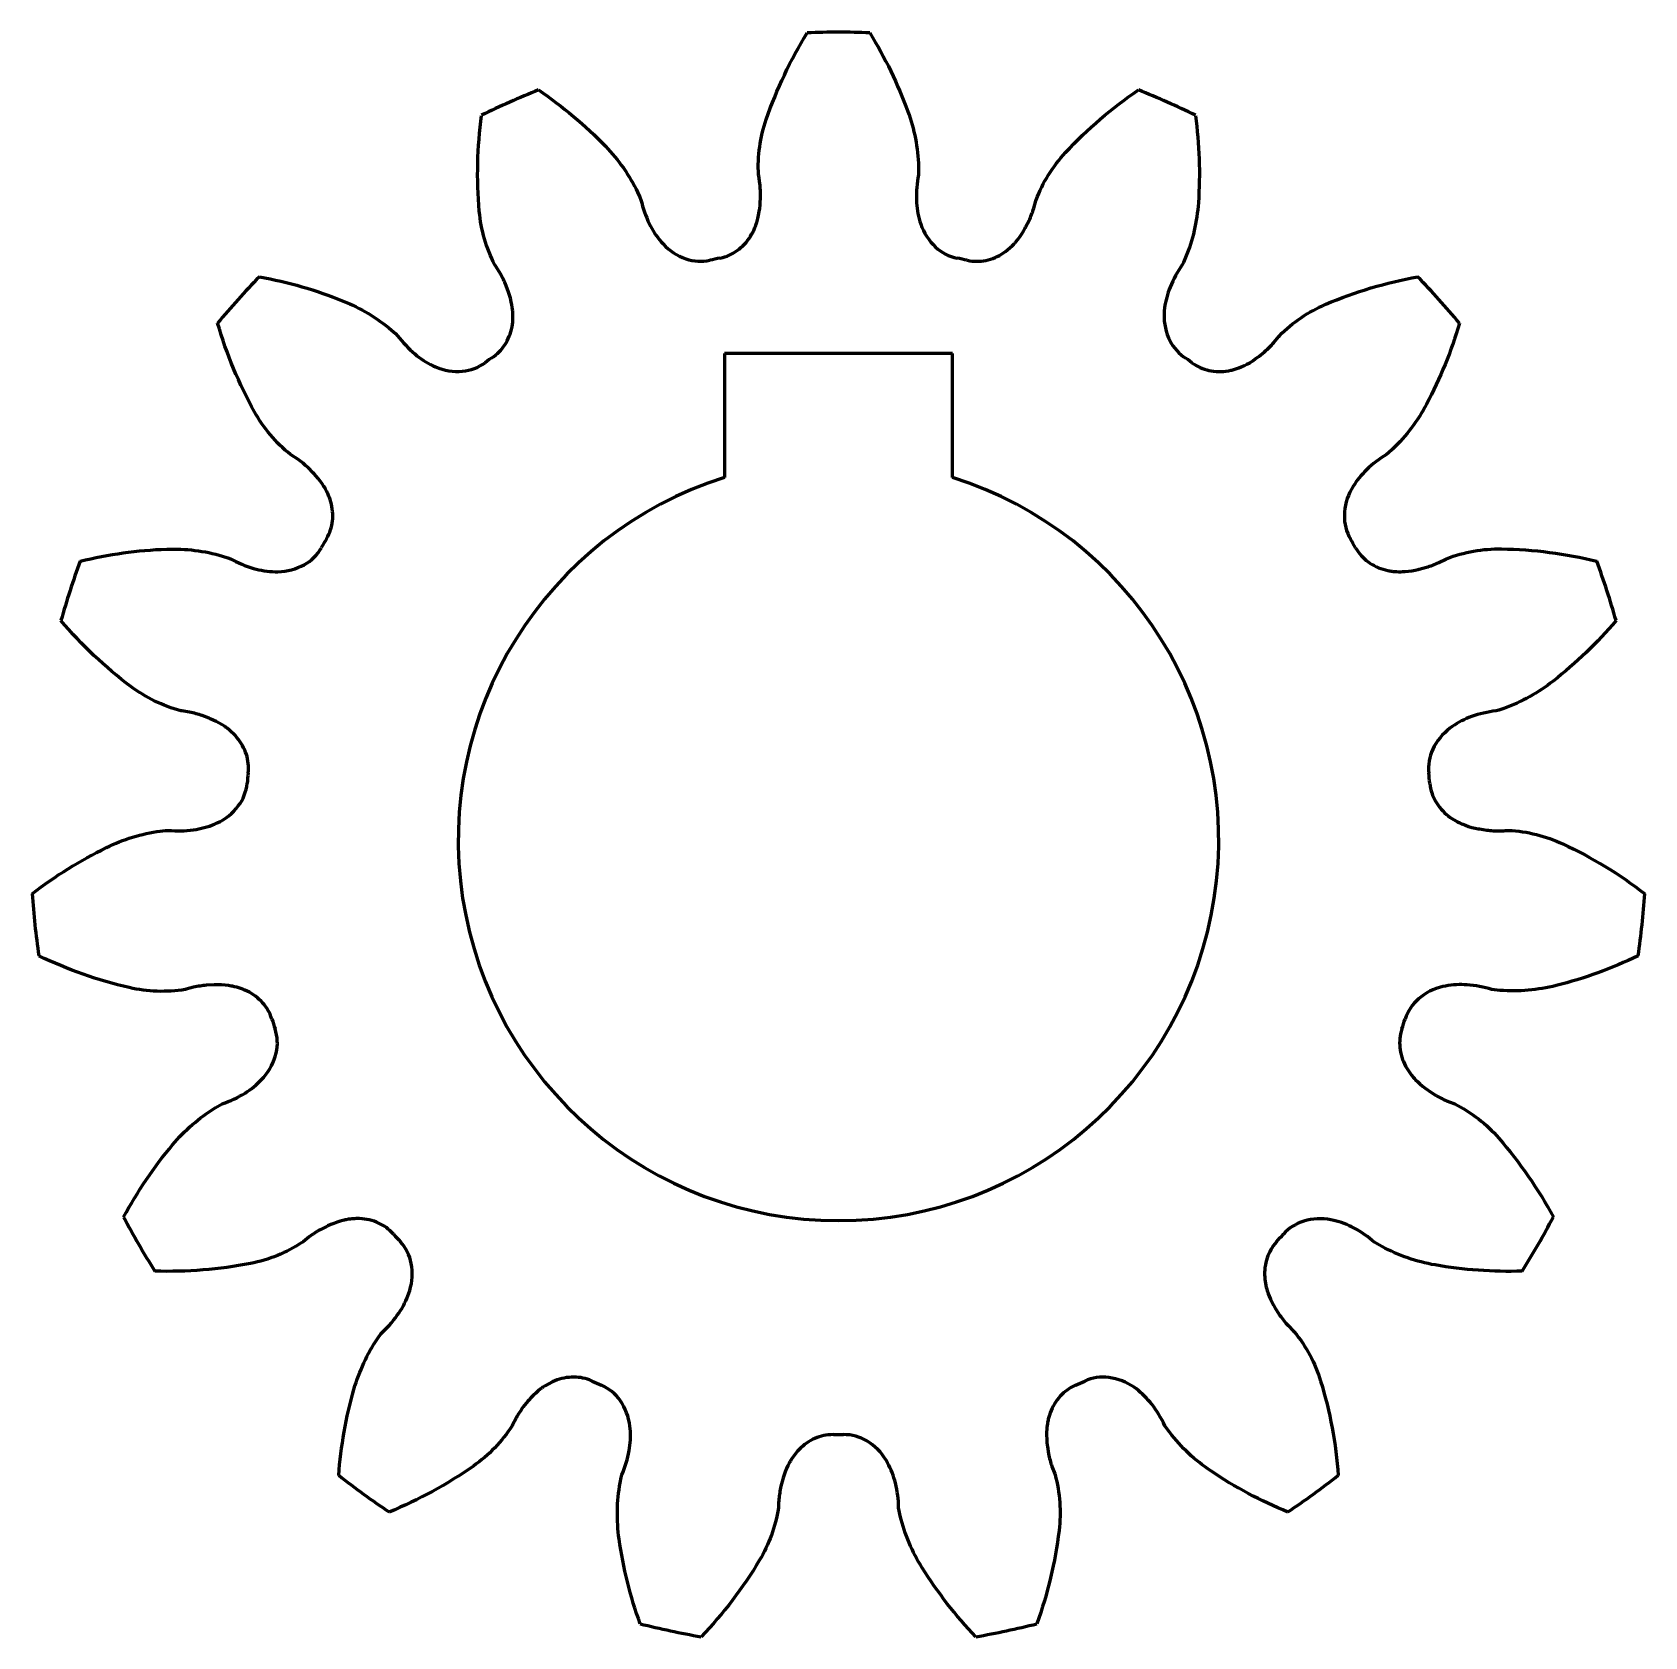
# Model space of a CAD drawing. Header units: millimetres. Extents: x 61.7 to 82.9, y 207 to 228.1.
import ezdxf

# ---------------------------------------------------------------- set-up
doc = ezdxf.new("R2010")
doc.units = ezdxf.units.MM
doc.linetypes.add('K5LT_BASIC', pattern=[0])
doc.layers.add('Системный слой', color=7, linetype='Continuous')

msp = doc.modelspace()

# ---------------------------------------------------------------- linework, layer by layer
at = {"layer": 'Системный слой', "color": 150, "linetype": 'K5LT_BASIC', "lineweight": 60}
for p, q in [((70.833, 223.919), (70.833, 222.288)), ((73.833, 223.919), (70.833, 223.919)), ((73.833, 222.288), (73.833, 223.919))]:
    msp.add_line(p, q, dxfattribs=at)
for points in [[(71.281, 226.268, -0.096764), (71.383, 226.996, -0.056024), (71.923, 228.136)], [(72.743, 228.136, -0.051149), (73.245, 227.103, -0.079615), (73.386, 226.376), (73.386, 226.305), (73.385, 226.268)], [(68.389, 227.385, -0.051149), (69.268, 226.645, -0.079615), (69.692, 226.039), (69.721, 225.974), (69.735, 225.939)], [(74.931, 225.939, -0.096764), (75.319, 226.563, -0.056024), (76.277, 227.385)], [(67.814, 225.084, -0.096764), (67.61, 225.79, -0.056024), (67.64, 227.051)], [(77.026, 227.051, -0.051149), (77.065, 225.903, -0.079615), (76.898, 225.182), (76.869, 225.117), (76.852, 225.084)], [(70.774, 225.174), (70.811, 225.183, 0.102686), (71.025, 225.291, 0.09582), (71.191, 225.487, 0.017892), (71.218, 225.538, 0.018436), (71.24, 225.589), (71.251, 225.62), (71.255, 225.633), (71.258, 225.642), (71.264, 225.662), (71.274, 225.696), (71.283, 225.739), (71.292, 225.785), (71.297, 225.827), (71.302, 225.869), (71.303, 225.884), (71.308, 225.982, 0.01602), (71.306, 226.068, 0.015816), (71.299, 226.155), (71.284, 226.255), (71.281, 226.268)], [(73.385, 226.268, 0.056232), (73.358, 225.938, 0.065197), (73.404, 225.657), (73.415, 225.621, 0.122877), (73.609, 225.32, 0.138581), (73.892, 225.174)], [(69.735, 225.939, 0.056232), (69.845, 225.627, 0.065197), (70.001, 225.388), (70.026, 225.36, 0.122877), (70.325, 225.165, 0.138581), (70.643, 225.146)], [(74.023, 225.146), (74.06, 225.139, 0.102686), (74.3, 225.151, 0.09582), (74.531, 225.262), (74.616, 225.336), (74.639, 225.359), (74.649, 225.37), (74.655, 225.377), (74.669, 225.393), (74.692, 225.42), (74.718, 225.455), (74.744, 225.494), (74.766, 225.53), (74.787, 225.567), (74.794, 225.579), (74.839, 225.667, 0.01602), (74.872, 225.747, 0.015816), (74.901, 225.829), (74.928, 225.927), (74.931, 225.939)], [(67.795, 223.878), (67.826, 223.901, 0.102686), (67.977, 224.087, 0.09582), (68.049, 224.333, 0.017892), (68.052, 224.391, 0.018436), (68.052, 224.446), (68.049, 224.479), (68.048, 224.493), (68.047, 224.503), (68.044, 224.523), (68.039, 224.558), (68.031, 224.601), (68.019, 224.647), (68.007, 224.687), (67.994, 224.727), (67.99, 224.741), (67.954, 224.833, 0.01602), (67.918, 224.911, 0.015816), (67.876, 224.988), (67.821, 225.073), (67.814, 225.084)], [(76.852, 225.084, 0.056232), (76.694, 224.794, 0.065197), (76.621, 224.518), (76.617, 224.48, 0.122877), (76.672, 224.127, 0.138581), (76.871, 223.878)], [(64.718, 224.928, -0.051149), (65.821, 224.61, -0.079615), (66.455, 224.228), (66.508, 224.181), (66.535, 224.154)], [(78.131, 224.154, -0.096764), (78.74, 224.567, -0.056024), (79.949, 224.928)], [(65.127, 222.591, -0.096764), (64.654, 223.154, -0.056024), (64.169, 224.318)], [(66.535, 224.154, 0.056232), (66.762, 223.914, 0.065197), (67.002, 223.759), (67.036, 223.744, 0.122877), (67.389, 223.687, 0.138581), (67.687, 223.799)], [(76.979, 223.799), (77.011, 223.778, 0.102686), (77.234, 223.692, 0.09582), (77.491, 223.699, 0.017892), (77.546, 223.713, 0.018436), (77.599, 223.731), (77.629, 223.744), (77.642, 223.749), (77.651, 223.753), (77.67, 223.762), (77.702, 223.778), (77.74, 223.799), (77.78, 223.824), (77.814, 223.848), (77.848, 223.873), (77.86, 223.881), (77.936, 223.944, 0.01602), (77.999, 224.002, 0.015816), (78.059, 224.066), (78.124, 224.144), (78.131, 224.154)], [(80.498, 224.318, -0.051149), (80.066, 223.254, -0.079615), (79.62, 222.663), (79.567, 222.615), (79.539, 222.591)], [(65.601, 221.483), (65.619, 221.516, 0.102686), (65.682, 221.748, 0.09582), (65.648, 222.002, 0.017892), (65.627, 222.055, 0.018436), (65.604, 222.106), (65.589, 222.135), (65.582, 222.147), (65.577, 222.156), (65.566, 222.173), (65.547, 222.203), (65.522, 222.239), (65.493, 222.276), (65.466, 222.308), (65.437, 222.34), (65.427, 222.35), (65.358, 222.42, 0.01602), (65.293, 222.476, 0.015816), (65.223, 222.529), (65.139, 222.585), (65.127, 222.591)], [(79.539, 222.591, 0.056232), (79.276, 222.391, 0.065197), (79.097, 222.168), (79.078, 222.136, 0.122877), (78.985, 221.791, 0.138581), (79.065, 221.483)], [(64.337, 221.222, 0.056232), (64.642, 221.095, 0.065197), (64.924, 221.051), (64.962, 221.051, 0.122877), (65.307, 221.143, 0.138581), (65.534, 221.367)], [(79.132, 221.367), (79.152, 221.334, 0.102686), (79.321, 221.164, 0.09582), (79.558, 221.067, 0.017892), (79.615, 221.057, 0.018436), (79.67, 221.052), (79.703, 221.051), (79.717, 221.051), (79.727, 221.051), (79.748, 221.052), (79.783, 221.053), (79.827, 221.057), (79.873, 221.064), (79.915, 221.071), (79.956, 221.08), (79.97, 221.083), (80.065, 221.109, 0.01602), (80.147, 221.137, 0.015816), (80.227, 221.171), (80.318, 221.216), (80.329, 221.222)], [(62.362, 221.19, -0.051149), (63.5, 221.348, -0.079615), (64.234, 221.257), (64.302, 221.235), (64.337, 221.222)], [(80.329, 221.222, -0.096764), (81.053, 221.351, -0.056024), (82.304, 221.19)], [(63.687, 219.222, -0.096764), (63.026, 219.543, -0.056024), (62.109, 220.409)], [(82.557, 220.409, -0.051149), (81.73, 219.613, -0.079615), (81.083, 219.254), (81.015, 219.232), (80.979, 219.222)], [(64.571, 218.402), (64.574, 218.44, 0.102686), (64.537, 218.677, 0.09582), (64.402, 218.895), (64.32, 218.972), (64.294, 218.993), (64.283, 219.001), (64.275, 219.007), (64.258, 219.019), (64.228, 219.038), (64.191, 219.06), (64.149, 219.083), (64.111, 219.101), (64.073, 219.118), (64.059, 219.124), (63.967, 219.159, 0.01602), (63.885, 219.184, 0.015816), (63.8, 219.204), (63.7, 219.221), (63.687, 219.222)], [(80.979, 219.222, 0.056232), (80.657, 219.146, 0.065197), (80.404, 219.015), (80.373, 218.993, 0.122877), (80.147, 218.716, 0.138581), (80.096, 218.402)], [(63.522, 217.65, 0.056232), (63.852, 217.658, 0.065197), (64.128, 217.733), (64.162, 217.748, 0.122877), (64.441, 217.972, 0.138581), (64.557, 218.269)], [(80.11, 218.269), (80.114, 218.231, 0.102686), (80.2, 218.007, 0.09582), (80.377, 217.821), (80.473, 217.763), (80.503, 217.748), (80.516, 217.742), (80.525, 217.738), (80.544, 217.73), (80.577, 217.717), (80.618, 217.703), (80.663, 217.69), (80.704, 217.68), (80.745, 217.672), (80.76, 217.669), (80.857, 217.654, 0.01602), (80.943, 217.646, 0.015816), (81.03, 217.644, 0.00894), (81.081, 217.646, 0.008812), (81.131, 217.649), (81.144, 217.65)], [(61.731, 216.817, -0.051149), (62.706, 217.424, -0.079615), (63.414, 217.64), (63.485, 217.647), (63.522, 217.65)], [(81.144, 217.65, -0.096764), (81.858, 217.473, -0.056024), (82.935, 216.817)], [(63.742, 215.558, -0.096764), (63.007, 215.583, -0.056024), (61.817, 216.001)], [(82.849, 216.001, -0.051149), (81.77, 215.61, -0.079615), (81.032, 215.546), (80.961, 215.553), (80.924, 215.558)], [(64.883, 215.168), (64.87, 215.204, 0.102686), (64.74, 215.405, 0.09582), (64.528, 215.55, 0.017892), (64.475, 215.571, 0.018436), (64.422, 215.587), (64.39, 215.595), (64.376, 215.598), (64.366, 215.601), (64.346, 215.604), (64.311, 215.61), (64.268, 215.615), (64.22, 215.619), (64.178, 215.62), (64.136, 215.62), (64.122, 215.62), (64.023, 215.614, 0.01602), (63.938, 215.604, 0.015816), (63.852, 215.587), (63.754, 215.562), (63.742, 215.558)], [(80.924, 215.558, 0.056232), (80.6, 215.619, 0.065197), (80.315, 215.603), (80.278, 215.596, 0.122877), (79.959, 215.434, 0.138581), (79.784, 215.168)], [(64.23, 214.055, 0.056232), (64.529, 214.196, 0.065197), (64.75, 214.377), (64.775, 214.404, 0.122877), (64.939, 214.723, 0.138581), (64.924, 215.041)], [(79.742, 215.041), (79.731, 215.004, 0.102686), (79.719, 214.765, 0.09582), (79.805, 214.523), (79.869, 214.431), (79.89, 214.405), (79.899, 214.395), (79.906, 214.388), (79.92, 214.372), (79.945, 214.347), (79.977, 214.318), (80.013, 214.287), (80.046, 214.261), (80.08, 214.237), (80.093, 214.228), (80.175, 214.175, 0.01602), (80.251, 214.133, 0.015816), (80.33, 214.096), (80.424, 214.059), (80.436, 214.055)], [(62.933, 212.565, -0.051149), (63.577, 213.516, -0.079615), (64.136, 214.002), (64.197, 214.037), (64.23, 214.055)], [(80.436, 214.055, -0.096764), (81.016, 213.603, -0.056024), (81.733, 212.565)], [(66.483, 212.341), (66.456, 212.369, 0.102686), (66.256, 212.499, 0.09582), (66.003, 212.546, 0.017892), (65.946, 212.543, 0.018436), (65.891, 212.537), (65.858, 212.531), (65.845, 212.528), (65.835, 212.526), (65.815, 212.521), (65.781, 212.512), (65.739, 212.499), (65.695, 212.483), (65.656, 212.467), (65.617, 212.45), (65.604, 212.444), (65.516, 212.399, 0.01602), (65.442, 212.355, 0.015816), (65.371, 212.305), (65.292, 212.242), (65.282, 212.233)], [(79.384, 212.233, 0.056232), (79.112, 212.421, 0.065197), (78.846, 212.523), (78.809, 212.531, 0.122877), (78.452, 212.513, 0.138581), (78.184, 212.341)], [(65.282, 212.233, -0.096764), (64.601, 211.957, -0.056024), (63.344, 211.855)], [(66.34, 211.058, 0.056232), (66.555, 211.309, 0.065197), (66.684, 211.564), (66.695, 211.6, 0.122877), (66.715, 211.957, 0.138581), (66.572, 212.241)], [(78.094, 212.241), (78.069, 212.212, 0.102686), (77.96, 211.999, 0.09582), (77.94, 211.743, 0.017892), (77.949, 211.687, 0.018436), (77.961, 211.633), (77.97, 211.601), (77.975, 211.588), (77.978, 211.578), (77.984, 211.558), (77.997, 211.525), (78.014, 211.485), (78.035, 211.443), (78.055, 211.406), (78.076, 211.369), (78.083, 211.357), (78.137, 211.274, 0.01602), (78.189, 211.206, 0.015816), (78.246, 211.139), (78.317, 211.067), (78.327, 211.058)], [(81.323, 211.855, -0.051149), (80.177, 211.936, -0.079615), (79.478, 212.178), (79.416, 212.213), (79.384, 212.233)], [(65.761, 209.17, -0.051149), (65.962, 210.301, -0.079615), (66.275, 210.972), (66.316, 211.029), (66.34, 211.058)], [(78.327, 211.058, -0.096764), (78.673, 210.41, -0.056024), (78.905, 209.17)], [(69.094, 210.409), (69.059, 210.424, 0.102686), (68.823, 210.461, 0.09582), (68.573, 210.401), (68.474, 210.347), (68.447, 210.329), (68.436, 210.321), (68.428, 210.315), (68.411, 210.302), (68.383, 210.28), (68.351, 210.251), (68.317, 210.218), (68.288, 210.188), (68.259, 210.157), (68.25, 210.146), (68.188, 210.069, 0.01602), (68.139, 209.998, 0.015816), (68.093, 209.924), (68.047, 209.834), (68.041, 209.822)], [(69.485, 209.179, 0.056232), (69.58, 209.496, 0.065197), (69.594, 209.781), (69.59, 209.818, 0.122877), (69.463, 210.153, 0.138581), (69.217, 210.355)], [(75.449, 210.355), (75.415, 210.338, 0.102686), (75.229, 210.188, 0.09582), (75.107, 209.962, 0.017892), (75.091, 209.907, 0.018436), (75.081, 209.852), (75.076, 209.82), (75.074, 209.806), (75.073, 209.796), (75.072, 209.775), (75.07, 209.74), (75.069, 209.696), (75.071, 209.649), (75.074, 209.607), (75.078, 209.565), (75.08, 209.551), (75.096, 209.453, 0.01602), (75.115, 209.369, 0.015816), (75.14, 209.286), (75.176, 209.191), (75.181, 209.179)], [(76.625, 209.822, 0.056232), (76.453, 210.105, 0.065197), (76.25, 210.306), (76.22, 210.328, 0.122877), (75.887, 210.457, 0.138581), (75.572, 210.409)], [(68.041, 209.822, -0.096764), (67.532, 209.293, -0.056024), (66.424, 208.688)], [(72.266, 209.706), (72.228, 209.705, 0.102686), (71.996, 209.644, 0.09582), (71.793, 209.487), (71.725, 209.398), (71.707, 209.37), (71.7, 209.358), (71.695, 209.349), (71.685, 209.331), (71.669, 209.299), (71.651, 209.26), (71.633, 209.216), (71.619, 209.176), (71.606, 209.136), (71.602, 209.122), (71.576, 209.027, 0.01602), (71.56, 208.942, 0.015816), (71.549, 208.856, 0.00894), (71.545, 208.806, 0.008812), (71.543, 208.755), (71.543, 208.742)], [(73.124, 208.742, 0.056232), (73.081, 209.07, 0.065197), (72.978, 209.336), (72.959, 209.368, 0.122877), (72.707, 209.622, 0.138581), (72.4, 209.706)], [(78.242, 208.688, -0.051149), (77.229, 209.228, -0.079615), (76.688, 209.734), (76.646, 209.791), (76.625, 209.822)], [(69.725, 207.219, -0.051149), (69.448, 208.333, -0.079615), (69.462, 209.073), (69.476, 209.143), (69.485, 209.179)], [(75.181, 209.179, -0.096764), (75.233, 208.446, -0.056024), (74.942, 207.219)], [(71.543, 208.742, -0.096764), (71.292, 208.051, -0.056024), (70.527, 207.048)], [(74.139, 207.048, -0.051149), (73.434, 207.954, -0.079615), (73.145, 208.636), (73.13, 208.705), (73.124, 208.742)]]:
    msp.add_lwpolyline(points, format="xyb", dxfattribs=at)
for radius, start, end in [(10.625, 87.7877, 92.2123), (10.625, 111.7877, 116.2123), (10.625, 63.7877, 68.2123), (7.812, 101.5084, 102.4916), (7.812, 77.5084, 78.4916), (10.625, 135.7877, 140.2123), (10.625, 39.7877, 44.2123), (7.812, 125.5084, 126.4916), (7.812, 53.5084, 54.4916), (5, 107.4576, 72.5424), (7.813, 149.5084, 150.4916), (7.812, 29.5084, 30.4916), (10.625, 159.7877, 164.2123), (10.625, 15.7877, 20.2123), (7.812, 173.5084, 174.4916), (7.812, 5.5084, 6.4916), (10.625, 183.7877, 188.2123), (10.625, 351.7877, 356.2123), (7.812, 197.5084, 198.4916), (7.812, 341.5084, 342.4916), (10.625, 207.7877, 212.2123), (10.625, 327.7877, 332.2123), (7.812, 221.5084, 222.4916), (7.812, 317.5084, 318.4916), (7.813, 245.5084, 246.4916), (7.812, 293.5084, 294.4916), (7.812, 269.5084, 270.4916), (10.625, 231.7877, 236.2123), (10.625, 303.7877, 308.2123), (10.625, 255.7877, 260.2123), (10.625, 279.7877, 284.2123)]:
    msp.add_arc((72.333, 217.519), radius, start, end, dxfattribs=at)

doc.saveas('drawing.dxf')
